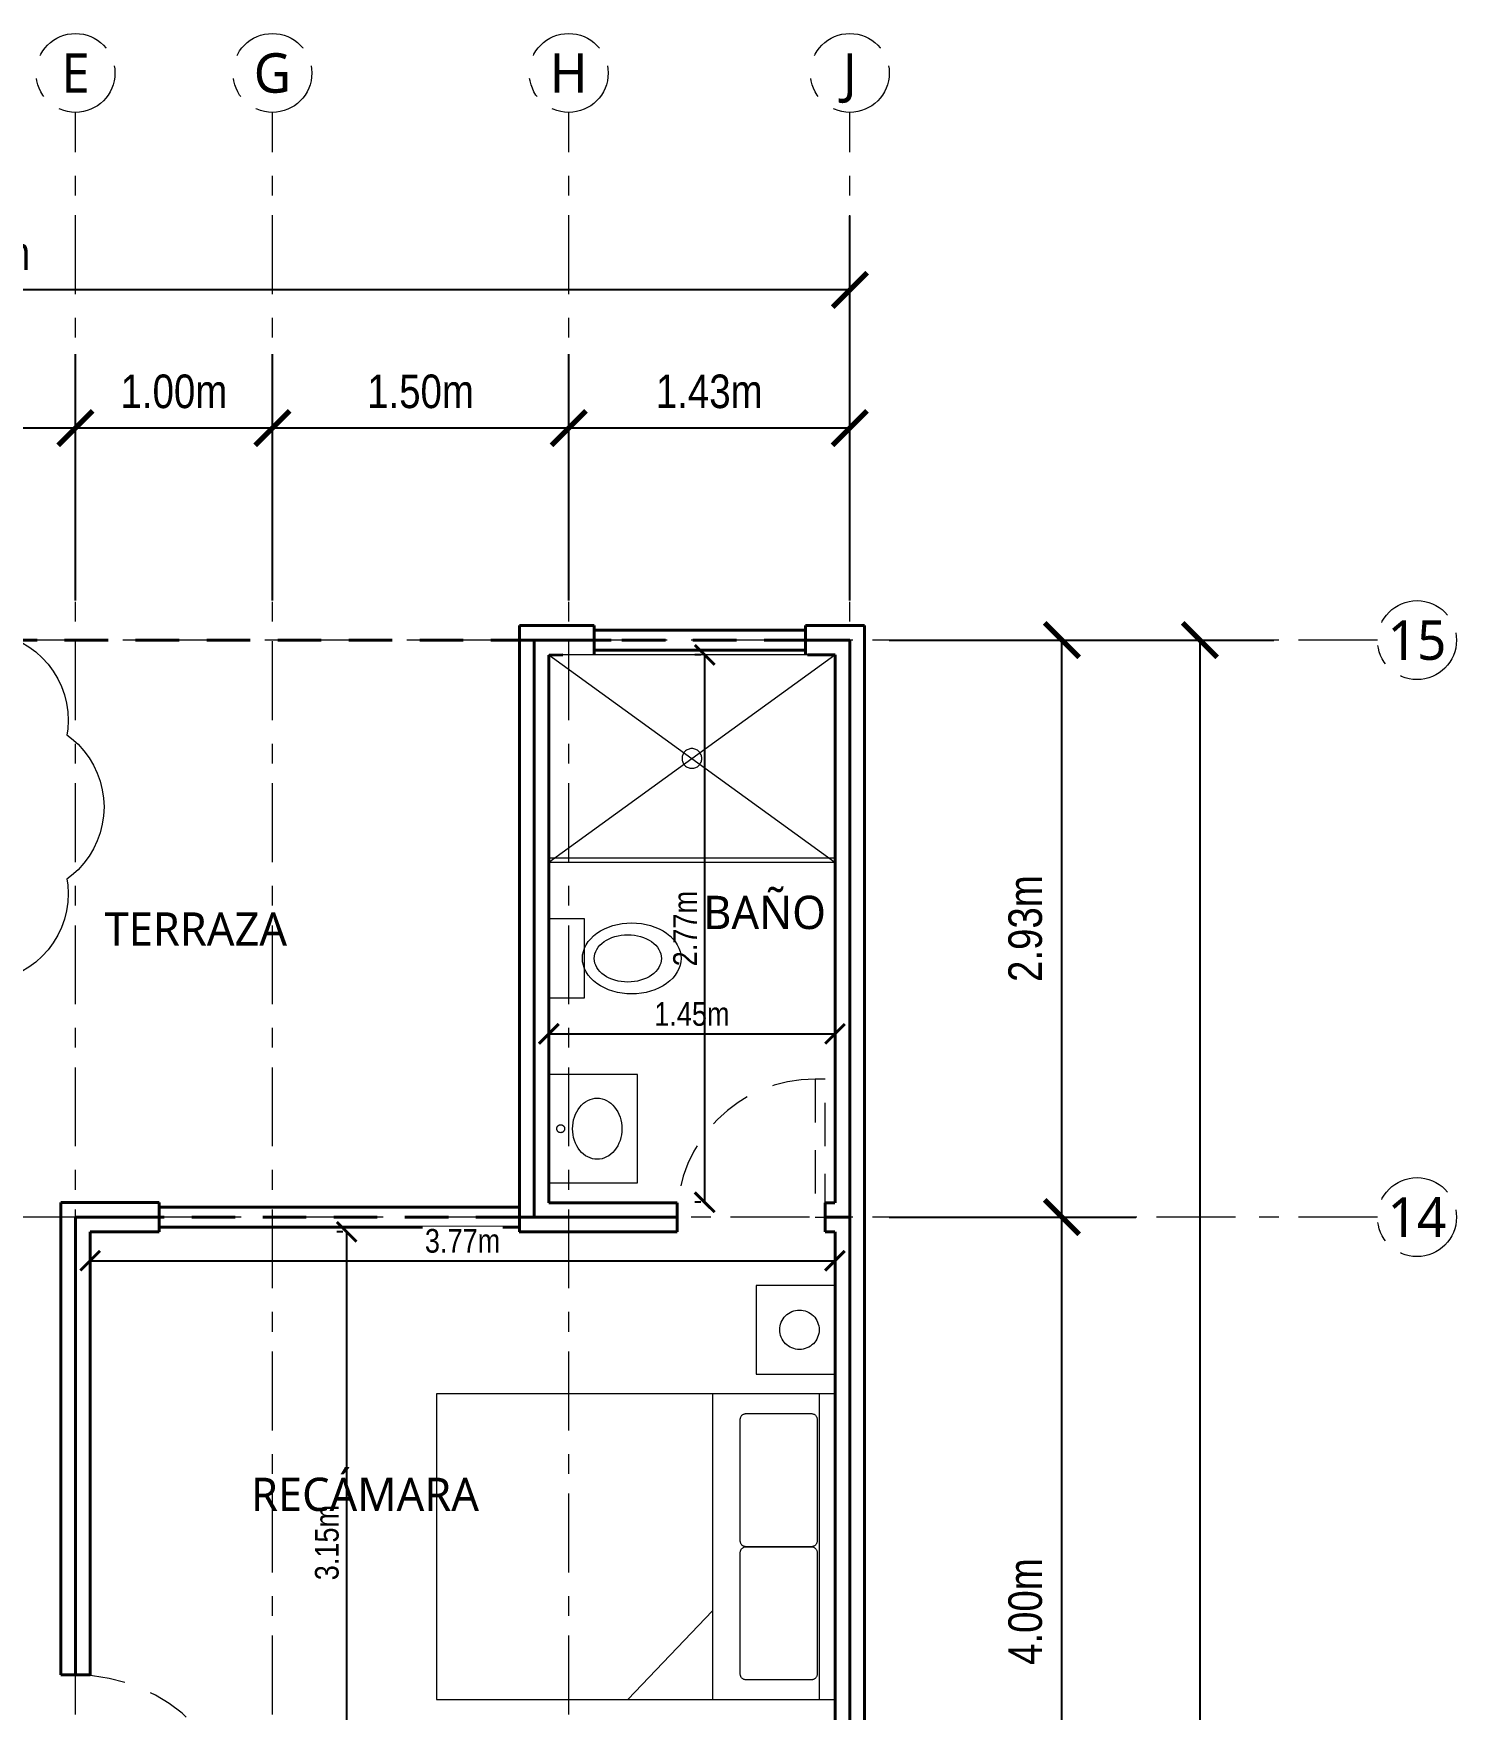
# Model space of a CAD drawing. Header units: metres. Extents: x 28.9 to 124.2, y -14.9 to 27.3.
# Drawn here: x 36.65 to 43.86, y 18.83 to 27.32 of the extents above; entities that cross this region are included whole.
import ezdxf
from ezdxf.enums import TextEntityAlignment as Align

# ---------------------------------------------------------------- set-up
doc = ezdxf.new("R2010")
doc.units = ezdxf.units.M
doc.linetypes.add('EJE', pattern=[0.6, 0.4, -0.08, 0, -0.12])
doc.linetypes.add('VACIO', pattern=[0.36, 0.22, -0.14])
for name, color, linetype, lineweight in [('001_Muros', 7, 'Continuous', 40), ('002_EjesVerticales', 8, 'EJE', 9), ('006_Mobiliario', 6, 'Continuous', 18), ('007_Textos', 7, 'Continuous', 18), ('008_Cotas', 8, 'Continuous', 13), ('011_Puertas', 7, 'VACIO', 18), ('012_Ventanas', 5, 'Continuous', 40)]:
    doc.layers.add(name, color=color, linetype=linetype, lineweight=lineweight)
doc.styles.add('OpenSans', font='OpenSans-Regular.ttf')
doc.styles.add('OpenSansCondensed-Light', font='OpenSansCondensed-Light.ttf')
doc.dimstyles.new('EZDXF', dxfattribs={"dimtxt": 0.25, "dimasz": 0.175, "dimexe": 0.375, "dimexo": 0.125, "dimgap": 0.1, "dimtad": 1, "dimzin": 4, "dimtxsty": 'OpenSansCondensed-Light', "dimblk": 'ARCHTICK', "dimcen": 2.5, "dimazin": 1, "dimtfac": 0.5, "dimtmove": 2, "dimatfit": 3})

# ---------------------------------------------------------------- blocks, each defined once
blk = doc.blocks.new('EJE')
at = {"color": 0}
blk.add_circle((0, 0), 0.2, dxfattribs=at)
at = {"color": 0, "style": 'OpenSans'}
blk.add_attdef('EJE', text='', height=0.2, dxfattribs=at).set_placement((0, 0), align=Align.MIDDLE_CENTER)
blk = doc.blocks.new('_ARCHTICK')
at = {"color": 0, "linetype": 'ByBlock', "const_width": 0.15}
blk.add_lwpolyline([(-0.5, -0.5), (0.5, 0.5)], dxfattribs=at)
blk = doc.blocks.new('*D4')
at = {"layer": '008_Cotas', "color": 0, "lineweight": -2, "transparency": 16777216}
for p, q in [((39.3604, 24.446), (39.3604, 25.696)), ((40.7854, 24.446), (40.7854, 25.696)), ((40.7854, 25.321), (39.3604, 25.321))]:
    blk.add_line(p, q, dxfattribs=at)
at = {"layer": 'Defpoints', "color": 0, "transparency": 16777216}
for p in [(39.3604, 25.321), (39.3604, 24.321), (40.7854, 24.321)]:
    blk.add_point(p, dxfattribs=at)
at = {"layer": '008_Cotas', "color": 0, "lineweight": -2, "transparency": 16777216, "xscale": 0.175, "yscale": 0.175, "zscale": 0.175, "rotation": 180}
blk.add_blockref('_ARCHTICK', (39.3604, 25.321), dxfattribs=at)
at = {"layer": '008_Cotas', "color": 0, "lineweight": -2, "transparency": 16777216, "xscale": 0.175, "yscale": 0.175, "zscale": 0.175}
blk.add_blockref('_ARCHTICK', (40.7854, 25.321), dxfattribs=at)
at = {"layer": '008_Cotas', "color": 0, "transparency": 16777216, "insert": (40.0729, 25.506), "char_height": 0.17, "attachment_point": 5, "style": 'OpenSansCondensed-Light', "bg_fill": 3, "box_fill_scale": 1.1, "bg_fill_color": 9, "bg_fill_true_color": 13158600, "bg_fill_transparency": 0}
blk.add_mtext('1.43m', dxfattribs=at)
blk = doc.blocks.new('*D5')
at = {"layer": '008_Cotas', "color": 0, "lineweight": -2, "transparency": 16777216}
for p, q in [((37.8584, 24.446), (37.8584, 25.696)), ((39.3604, 24.446), (39.3604, 25.696)), ((39.3604, 25.321), (37.8584, 25.321))]:
    blk.add_line(p, q, dxfattribs=at)
at = {"layer": 'Defpoints', "color": 0, "transparency": 16777216}
for p in [(37.8584, 25.321), (37.8584, 24.321), (39.3604, 24.321)]:
    blk.add_point(p, dxfattribs=at)
at = {"layer": '008_Cotas', "color": 0, "lineweight": -2, "transparency": 16777216, "xscale": 0.175, "yscale": 0.175, "zscale": 0.175, "rotation": 180}
blk.add_blockref('_ARCHTICK', (37.8584, 25.321), dxfattribs=at)
at = {"layer": '008_Cotas', "color": 0, "lineweight": -2, "transparency": 16777216, "xscale": 0.175, "yscale": 0.175, "zscale": 0.175}
blk.add_blockref('_ARCHTICK', (39.3604, 25.321), dxfattribs=at)
at = {"layer": '008_Cotas', "color": 0, "transparency": 16777216, "insert": (38.6094, 25.506), "char_height": 0.17, "attachment_point": 5, "style": 'OpenSansCondensed-Light', "bg_fill": 3, "box_fill_scale": 1.1, "bg_fill_color": 9, "bg_fill_true_color": 13158600, "bg_fill_transparency": 0}
blk.add_mtext('1.50m', dxfattribs=at)
blk = doc.blocks.new('*D6')
at = {"layer": '008_Cotas', "color": 0, "lineweight": -2, "transparency": 16777216}
for p, q in [((36.8604, 24.446), (36.8604, 25.696)), ((37.8584, 24.446), (37.8584, 25.696)), ((37.8584, 25.321), (36.8604, 25.321))]:
    blk.add_line(p, q, dxfattribs=at)
at = {"layer": 'Defpoints', "color": 0, "transparency": 16777216}
for p in [(36.8604, 25.321), (36.8604, 24.321), (37.8584, 24.321)]:
    blk.add_point(p, dxfattribs=at)
at = {"layer": '008_Cotas', "color": 0, "lineweight": -2, "transparency": 16777216, "xscale": 0.175, "yscale": 0.175, "zscale": 0.175, "rotation": 180}
blk.add_blockref('_ARCHTICK', (36.8604, 25.321), dxfattribs=at)
at = {"layer": '008_Cotas', "color": 0, "lineweight": -2, "transparency": 16777216, "xscale": 0.175, "yscale": 0.175, "zscale": 0.175}
blk.add_blockref('_ARCHTICK', (37.8584, 25.321), dxfattribs=at)
at = {"layer": '008_Cotas', "color": 0, "transparency": 16777216, "insert": (37.3594, 25.506), "char_height": 0.17, "attachment_point": 5, "style": 'OpenSansCondensed-Light', "bg_fill": 3, "box_fill_scale": 1.1, "bg_fill_color": 9, "bg_fill_true_color": 13158600, "bg_fill_transparency": 0}
blk.add_mtext('1.00m', dxfattribs=at)
blk = doc.blocks.new('*D7')
at = {"layer": '008_Cotas', "color": 0, "lineweight": -2, "transparency": 16777216}
for p, q in [((34.8604, 24.446), (34.8604, 25.696)), ((36.8604, 24.446), (36.8604, 25.696)), ((36.8604, 25.321), (34.8604, 25.321))]:
    blk.add_line(p, q, dxfattribs=at)
at = {"layer": 'Defpoints', "color": 0, "transparency": 16777216}
for p in [(34.8604, 25.321), (34.8604, 24.321), (36.8604, 24.321)]:
    blk.add_point(p, dxfattribs=at)
at = {"layer": '008_Cotas', "color": 0, "lineweight": -2, "transparency": 16777216, "xscale": 0.175, "yscale": 0.175, "zscale": 0.175, "rotation": 180}
blk.add_blockref('_ARCHTICK', (34.8604, 25.321), dxfattribs=at)
at = {"layer": '008_Cotas', "color": 0, "lineweight": -2, "transparency": 16777216, "xscale": 0.175, "yscale": 0.175, "zscale": 0.175}
blk.add_blockref('_ARCHTICK', (36.8604, 25.321), dxfattribs=at)
at = {"layer": '008_Cotas', "color": 0, "transparency": 16777216, "insert": (35.8604, 25.506), "char_height": 0.17, "attachment_point": 5, "style": 'OpenSansCondensed-Light', "bg_fill": 3, "box_fill_scale": 1.1, "bg_fill_color": 9, "bg_fill_true_color": 13158600, "bg_fill_transparency": 0}
blk.add_mtext('2.00m', dxfattribs=at)
blk = doc.blocks.new('*D9')
at = {"layer": '008_Cotas', "color": 0, "lineweight": -2, "transparency": 16777216}
for p, q in [((31.9354, 24.446), (31.9354, 26.396)), ((40.7854, 24.446), (40.7854, 26.396)), ((40.7854, 26.021), (31.9354, 26.021))]:
    blk.add_line(p, q, dxfattribs=at)
at = {"layer": 'Defpoints', "color": 0, "transparency": 16777216}
for p in [(31.9354, 26.021), (31.9354, 24.321), (40.7854, 24.321)]:
    blk.add_point(p, dxfattribs=at)
at = {"layer": '008_Cotas', "color": 0, "lineweight": -2, "transparency": 16777216, "xscale": 0.175, "yscale": 0.175, "zscale": 0.175, "rotation": 180}
blk.add_blockref('_ARCHTICK', (31.9354, 26.021), dxfattribs=at)
at = {"layer": '008_Cotas', "color": 0, "lineweight": -2, "transparency": 16777216, "xscale": 0.175, "yscale": 0.175, "zscale": 0.175}
blk.add_blockref('_ARCHTICK', (40.7854, 26.021), dxfattribs=at)
at = {"layer": '008_Cotas', "color": 0, "transparency": 16777216, "insert": (36.3604, 26.206), "char_height": 0.17, "attachment_point": 5, "style": 'OpenSansCondensed-Light', "bg_fill": 3, "box_fill_scale": 1.1, "bg_fill_color": 9, "bg_fill_true_color": 13158600, "bg_fill_transparency": 0}
blk.add_mtext('8.85m', dxfattribs=at)
blk = doc.blocks.new('*D15')
at = {"layer": '008_Cotas', "color": 0, "lineweight": -2, "transparency": 16777216}
for p, q in [((40.9854, 21.321), (42.2354, 21.321)), ((41.8604, 17.321), (41.8604, 21.321)), ((40.9854, 17.321), (42.2354, 17.321))]:
    blk.add_line(p, q, dxfattribs=at)
at = {"layer": 'Defpoints', "color": 0, "transparency": 16777216}
for p in [(40.8604, 21.321), (41.8604, 21.321), (40.8604, 17.321)]:
    blk.add_point(p, dxfattribs=at)
at = {"layer": '008_Cotas', "color": 0, "lineweight": -2, "transparency": 16777216, "xscale": 0.175, "yscale": 0.175, "zscale": 0.175}
for p, rotation in [((41.8604, 21.321), 90), ((41.8604, 17.321), 270)]:
    blk.add_blockref('_ARCHTICK', p, dxfattribs=dict(at, rotation=rotation))
at = {"layer": '008_Cotas', "color": 0, "transparency": 16777216, "insert": (41.6754, 19.321), "char_height": 0.17, "attachment_point": 5, "rotation": 90, "style": 'OpenSansCondensed-Light', "bg_fill": 3, "box_fill_scale": 1.1, "bg_fill_color": 9, "bg_fill_true_color": 13158600, "bg_fill_transparency": 0}
blk.add_mtext('4.00m', dxfattribs=at)
blk = doc.blocks.new('*D16')
at = {"layer": '008_Cotas', "color": 0, "lineweight": -2, "transparency": 16777216}
for p, q in [((40.9854, 24.246), (42.2354, 24.246)), ((41.8604, 21.321), (41.8604, 24.246)), ((40.9854, 21.321), (42.2354, 21.321))]:
    blk.add_line(p, q, dxfattribs=at)
at = {"layer": 'Defpoints', "color": 0, "transparency": 16777216}
for p in [(40.8604, 24.246), (41.8604, 24.246), (40.8604, 21.321)]:
    blk.add_point(p, dxfattribs=at)
at = {"layer": '008_Cotas', "color": 0, "lineweight": -2, "transparency": 16777216, "xscale": 0.175, "yscale": 0.175, "zscale": 0.175}
for p, rotation in [((41.8604, 24.246), 90), ((41.8604, 21.321), 270)]:
    blk.add_blockref('_ARCHTICK', p, dxfattribs=dict(at, rotation=rotation))
at = {"layer": '008_Cotas', "color": 0, "transparency": 16777216, "insert": (41.6754, 22.7835), "char_height": 0.17, "attachment_point": 5, "rotation": 90, "style": 'OpenSansCondensed-Light', "bg_fill": 3, "box_fill_scale": 1.1, "bg_fill_color": 9, "bg_fill_true_color": 13158600, "bg_fill_transparency": 0}
blk.add_mtext('2.93m', dxfattribs=at)
blk = doc.blocks.new('*D155')
at = {"color": 0, "transparency": 16777216}
for p, q in [((40.9854, 24.246), (42.9354, 24.246)), ((42.5604, -0.125), (42.5604, 24.246)), ((40.9854, -0.125), (42.9354, -0.125))]:
    blk.add_line(p, q, dxfattribs=at)
at = {"layer": 'Defpoints', "transparency": 16777216}
for p in [(40.8604, 24.246), (40.8604, -0.125), (42.5604, -0.125)]:
    blk.add_point(p, dxfattribs=at)
at = {"layer": '008_Cotas', "color": 0, "transparency": 16777216, "xscale": 0.175, "yscale": 0.175}
for p, rotation in [((42.5604, 24.246), 90), ((42.5604, -0.125), 270)]:
    blk.add_blockref('_ARCHTICK', p, dxfattribs=dict(at, rotation=rotation))
at = {"layer": '008_Cotas', "color": 0, "transparency": 16777216, "insert": (42.3754, 12.0605), "char_height": 0.17, "attachment_point": 5, "rotation": 90, "style": 'OpenSansCondensed-Light', "bg_fill": 3, "box_fill_scale": 1.1, "bg_fill_color": 0, "bg_fill_transparency": 0}
blk.add_mtext('24.37m', dxfattribs=at)
blk = doc.blocks.new('MOB_CAMA_QUEEN_155x202')
at = {"color": 0, "lineweight": -2}
for points in [[(0.775, -1.01), (0.775, 1.01), (-0.775, 1.01), (-0.775, -1.01)], [(0.775, 0.93), (0.775, 1.01), (-0.775, 1.01), (-0.775, 0.93)], [(-0.03, 0.53), (-0.645, 0.53), (-0.6479, 0.5301), (-0.6509, 0.5306), (-0.6537, 0.5313), (-0.6565, 0.5323), (-0.6591, 0.5335), (-0.6617, 0.5351), (-0.664, 0.5368), (-0.6662, 0.5388), (-0.6682, 0.541), (-0.6699, 0.5433), (-0.6715, 0.5459), (-0.6727, 0.5485), (-0.6737, 0.5513), (-0.6744, 0.5541), (-0.6749, 0.5571), (-0.675, 0.56), (-0.675, 0.89), (-0.6749, 0.8929), (-0.6744, 0.8959), (-0.6737, 0.8987), (-0.6727, 0.9015), (-0.6715, 0.9041), (-0.6699, 0.9067), (-0.6682, 0.909), (-0.6662, 0.9112), (-0.664, 0.9132), (-0.6617, 0.9149), (-0.6591, 0.9165), (-0.6565, 0.9177), (-0.6537, 0.9187), (-0.6509, 0.9194), (-0.6479, 0.9199), (-0.645, 0.92), (-0.03, 0.92), (-0.0271, 0.9199), (-0.0241, 0.9194), (-0.0213, 0.9187), (-0.0185, 0.9177), (-0.0159, 0.9165), (-0.0133, 0.9149), (-0.011, 0.9132), (-0.0088, 0.9112), (-0.0068, 0.909), (-0.0051, 0.9067), (-0.0035, 0.9041), (-0.0023, 0.9015), (-0.0013, 0.8987), (-0.0006, 0.8959), (-0.0001, 0.8929), (0, 0.89), (0, 0.56), (-0.0001, 0.5571), (-0.0006, 0.5541), (-0.0013, 0.5513), (-0.0023, 0.5485), (-0.0035, 0.5459), (-0.0051, 0.5433), (-0.0068, 0.541), (-0.0088, 0.5388), (-0.011, 0.5368), (-0.0133, 0.5351), (-0.0159, 0.5335), (-0.0185, 0.5323), (-0.0213, 0.5313), (-0.0241, 0.5306), (-0.0271, 0.5301)], [(0.645, 0.53), (0.03, 0.53), (0.0271, 0.5301), (0.0241, 0.5306), (0.0213, 0.5313), (0.0185, 0.5323), (0.0159, 0.5335), (0.0133, 0.5351), (0.011, 0.5368), (0.0088, 0.5388), (0.0068, 0.541), (0.0051, 0.5433), (0.0035, 0.5459), (0.0023, 0.5485), (0.0013, 0.5513), (0.0006, 0.5541), (0.0001, 0.5571), (0, 0.56), (0, 0.89), (0.0001, 0.8929), (0.0006, 0.8959), (0.0013, 0.8987), (0.0023, 0.9015), (0.0035, 0.9041), (0.0051, 0.9067), (0.0068, 0.909), (0.0088, 0.9112), (0.011, 0.9132), (0.0133, 0.9149), (0.0159, 0.9165), (0.0185, 0.9177), (0.0213, 0.9187), (0.0241, 0.9194), (0.0271, 0.9199), (0.03, 0.92), (0.645, 0.92), (0.6479, 0.9199), (0.6509, 0.9194), (0.6537, 0.9187), (0.6565, 0.9177), (0.6591, 0.9165), (0.6617, 0.9149), (0.664, 0.9132), (0.6662, 0.9112), (0.6682, 0.909), (0.6699, 0.9067), (0.6715, 0.9041), (0.6727, 0.9015), (0.6737, 0.8987), (0.6744, 0.8959), (0.6749, 0.8929), (0.675, 0.89), (0.675, 0.56), (0.6749, 0.5571), (0.6744, 0.5541), (0.6737, 0.5513), (0.6727, 0.5485), (0.6715, 0.5459), (0.6699, 0.5433), (0.6682, 0.541), (0.6662, 0.5388), (0.664, 0.5368), (0.6617, 0.5351), (0.6591, 0.5335), (0.6565, 0.5323), (0.6537, 0.5313), (0.6509, 0.5306), (0.6479, 0.5301)]]:
    blk.add_lwpolyline(points, close=True, dxfattribs=at)
for points in [[(-0.775, 0.39), (0.775, 0.39)], [(0.325, 0.39), (0.775, -0.04)]]:
    blk.add_lwpolyline(points, dxfattribs=at)
blk = doc.blocks.new('MOB_BURO_45x40')
at = {"color": 0, "lineweight": -2}
for points in [[(0.225, -0.2), (0.225, 0.2), (-0.225, 0.2), (-0.225, -0.2)], [(0.1, 0.02), (0.0995, 0.0102), (0.0981, 0.0005), (0.0957, -0.009), (0.0924, -0.0183), (0.0882, -0.0271), (0.0831, -0.0356), (0.0773, -0.0434), (0.0707, -0.0507), (0.0634, -0.0573), (0.0556, -0.0631), (0.0471, -0.0682), (0.0383, -0.0724), (0.029, -0.0757), (0.0195, -0.0781), (0.0098, -0.0795), (0, -0.08), (-0.0098, -0.0795), (-0.0195, -0.0781), (-0.029, -0.0757), (-0.0383, -0.0724), (-0.0471, -0.0682), (-0.0556, -0.0631), (-0.0634, -0.0573), (-0.0707, -0.0507), (-0.0773, -0.0434), (-0.0831, -0.0356), (-0.0882, -0.0271), (-0.0924, -0.0183), (-0.0957, -0.009), (-0.0981, 0.0005), (-0.0995, 0.0102), (-0.1, 0.02), (-0.0995, 0.0298), (-0.0981, 0.0395), (-0.0957, 0.049), (-0.0924, 0.0583), (-0.0882, 0.0671), (-0.0831, 0.0756), (-0.0773, 0.0834), (-0.0707, 0.0907), (-0.0634, 0.0973), (-0.0556, 0.1031), (-0.0471, 0.1082), (-0.0383, 0.1124), (-0.029, 0.1157), (-0.0195, 0.1181), (-0.0098, 0.1195), (0, 0.12), (0.0098, 0.1195), (0.0195, 0.1181), (0.029, 0.1157), (0.0383, 0.1124), (0.0471, 0.1082), (0.0556, 0.1031), (0.0634, 0.0973), (0.0707, 0.0907), (0.0773, 0.0834), (0.0831, 0.0756), (0.0882, 0.0671), (0.0924, 0.0583), (0.0957, 0.049), (0.0981, 0.0395), (0.0995, 0.0298)]]:
    blk.add_lwpolyline(points, close=True, dxfattribs=at)
blk = doc.blocks.new('MOB_ARBOL_200x200')
at = {"color": 0, "lineweight": -2}
blk.add_lwpolyline([(0.2855, -0.9679), (0.25, -0.9942), (0.2121, -1.0169), (0.1722, -1.0357), (0.1306, -1.0506), (0.0878, -1.0614), (0.0441, -1.0678), (0, -1.07), (-0.0441, -1.0678), (-0.0878, -1.0614), (-0.1306, -1.0506), (-0.1722, -1.0357), (-0.2121, -1.0169), (-0.25, -0.9942), (-0.2855, -0.9679), (-0.3182, -0.9382), (-0.3479, -0.9055), (-0.3653, -0.8819), (-0.3943, -0.8862), (-0.4384, -0.8884), (-0.4825, -0.8862), (-0.5262, -0.8798), (-0.569, -0.869), (-0.6106, -0.8542), (-0.6505, -0.8353), (-0.6884, -0.8126), (-0.7239, -0.7863), (-0.7566, -0.7566), (-0.7863, -0.7239), (-0.8126, -0.6884), (-0.8353, -0.6505), (-0.8542, -0.6106), (-0.869, -0.569), (-0.8798, -0.5262), (-0.8862, -0.4825), (-0.8884, -0.4384), (-0.8862, -0.3943), (-0.8819, -0.3653), (-0.9055, -0.3479), (-0.9382, -0.3182), (-0.9679, -0.2855), (-0.9942, -0.25), (-1.0169, -0.2121), (-1.0357, -0.1722), (-1.0506, -0.1306), (-1.0614, -0.0878), (-1.0678, -0.0441), (-1.07, 0), (-1.0678, 0.0441), (-1.0614, 0.0878), (-1.0506, 0.1306), (-1.0357, 0.1722), (-1.0169, 0.2121), (-0.9942, 0.25), (-0.9679, 0.2855), (-0.9382, 0.3182), (-0.9055, 0.3479), (-0.8819, 0.3653), (-0.8862, 0.3943), (-0.8884, 0.4384), (-0.8862, 0.4825), (-0.8798, 0.5262), (-0.869, 0.569), (-0.8542, 0.6106), (-0.8353, 0.6505), (-0.8126, 0.6884), (-0.7863, 0.7239), (-0.7566, 0.7566), (-0.7239, 0.7863), (-0.6884, 0.8126), (-0.6505, 0.8353), (-0.6106, 0.8542), (-0.569, 0.869), (-0.5262, 0.8798), (-0.4825, 0.8862), (-0.4384, 0.8884), (-0.3943, 0.8862), (-0.3653, 0.8819), (-0.3479, 0.9055), (-0.3182, 0.9382), (-0.2855, 0.9679), (-0.25, 0.9942), (-0.2121, 1.0169), (-0.1722, 1.0357), (-0.1306, 1.0506), (-0.0878, 1.0614), (-0.0441, 1.0678), (0, 1.07), (0.0441, 1.0678), (0.0878, 1.0614), (0.1306, 1.0506), (0.1722, 1.0357), (0.2121, 1.0169), (0.25, 0.9942), (0.2855, 0.9679), (0.3182, 0.9382), (0.3479, 0.9055), (0.3653, 0.8819), (0.3943, 0.8862), (0.4384, 0.8884), (0.4825, 0.8862), (0.5262, 0.8798), (0.569, 0.869), (0.6106, 0.8542), (0.6505, 0.8353), (0.6884, 0.8126), (0.7239, 0.7863), (0.7566, 0.7566), (0.7863, 0.7239), (0.8126, 0.6884), (0.8353, 0.6505), (0.8542, 0.6106), (0.869, 0.569), (0.8798, 0.5262), (0.8862, 0.4825), (0.8884, 0.4384), (0.8862, 0.3943), (0.8819, 0.3653), (0.9055, 0.3479), (0.9382, 0.3182), (0.9679, 0.2855), (0.9942, 0.25), (1.0169, 0.2121), (1.0357, 0.1722), (1.0506, 0.1306), (1.0614, 0.0878), (1.0678, 0.0441), (1.07, 0), (1.0678, -0.0441), (1.0614, -0.0878), (1.0506, -0.1306), (1.0357, -0.1722), (1.0169, -0.2121), (0.9942, -0.25), (0.9679, -0.2855), (0.9382, -0.3182), (0.9055, -0.3479), (0.8819, -0.3653), (0.8862, -0.3943), (0.8884, -0.4384), (0.8862, -0.4825), (0.8798, -0.5262), (0.869, -0.569), (0.8542, -0.6106), (0.8353, -0.6505), (0.8126, -0.6884), (0.7863, -0.7239), (0.7566, -0.7566), (0.7239, -0.7863), (0.6884, -0.8126), (0.6505, -0.8353), (0.6106, -0.8542), (0.569, -0.869), (0.5262, -0.8798), (0.4825, -0.8862), (0.4384, -0.8884), (0.3943, -0.8862), (0.3653, -0.8819), (0.3479, -0.9055), (0.3182, -0.9382), (0.2855, -0.9679)], dxfattribs=at)
blk.add_lwpolyline([(0.12, 0), (0.1194, -0.0118), (0.1177, -0.0234), (0.1148, -0.0348), (0.1109, -0.0459), (0.1058, -0.0566), (0.0998, -0.0667), (0.0928, -0.0761), (0.0849, -0.0849), (0.0761, -0.0928), (0.0667, -0.0998), (0.0566, -0.1058), (0.0459, -0.1109), (0.0348, -0.1148), (0.0234, -0.1177), (0.0118, -0.1194), (0, -0.12), (-0.0118, -0.1194), (-0.0234, -0.1177), (-0.0348, -0.1148), (-0.0459, -0.1109), (-0.0566, -0.1058), (-0.0667, -0.0998), (-0.0761, -0.0928), (-0.0849, -0.0849), (-0.0928, -0.0761), (-0.0998, -0.0667), (-0.1058, -0.0566), (-0.1109, -0.0459), (-0.1148, -0.0348), (-0.1177, -0.0234), (-0.1194, -0.0118), (-0.12, 0), (-0.1194, 0.0118), (-0.1177, 0.0234), (-0.1148, 0.0348), (-0.1109, 0.0459), (-0.1058, 0.0566), (-0.0998, 0.0667), (-0.0928, 0.0761), (-0.0849, 0.0849), (-0.0761, 0.0928), (-0.0667, 0.0998), (-0.0566, 0.1058), (-0.0459, 0.1109), (-0.0348, 0.1148), (-0.0234, 0.1177), (-0.0118, 0.1194), (0, 0.12), (0.0118, 0.1194), (0.0234, 0.1177), (0.0348, 0.1148), (0.0459, 0.1109), (0.0566, 0.1058), (0.0667, 0.0998), (0.0761, 0.0928), (0.0849, 0.0849), (0.0928, 0.0761), (0.0998, 0.0667), (0.1058, 0.0566), (0.1109, 0.0459), (0.1148, 0.0348), (0.1177, 0.0234), (0.1194, 0.0118)], close=True, dxfattribs=at)
blk = doc.blocks.new('*D125')
at = {"color": 0, "transparency": 16777216}
for p, q in [((36.935, 21.12), (36.935, 21.15)), ((36.935, 21.1), (40.71, 21.1)), ((40.71, 21.12), (40.71, 21.15))]:
    blk.add_line(p, q, dxfattribs=at)
at = {"layer": 'Defpoints', "transparency": 16777216}
for p in [(36.935, 21.1), (36.935, 21.1), (40.71, 21.1)]:
    blk.add_point(p, dxfattribs=at)
at = {"layer": '008_Cotas', "color": 0, "transparency": 16777216, "xscale": 0.1, "yscale": 0.1, "rotation": 180}
blk.add_blockref('_ARCHTICK', (36.935, 21.1), dxfattribs=at)
at = {"layer": '008_Cotas', "color": 0, "transparency": 16777216, "xscale": 0.1, "yscale": 0.1}
blk.add_blockref('_ARCHTICK', (40.71, 21.1), dxfattribs=at)
at = {"layer": '008_Cotas', "color": 0, "transparency": 16777216, "insert": (38.8225, 21.2), "char_height": 0.12, "attachment_point": 5, "style": 'OpenSansCondensed-Light', "bg_fill": 3, "box_fill_scale": 1.1, "bg_fill_color": 0, "bg_fill_transparency": 0}
blk.add_mtext('3.77m', dxfattribs=at)
blk = doc.blocks.new('*D126')
at = {"color": 0, "transparency": 16777216}
for p, q in [((38.215, 21.246), (38.185, 21.246)), ((38.235, 18.096), (38.235, 21.246)), ((38.215, 18.096), (38.185, 18.096))]:
    blk.add_line(p, q, dxfattribs=at)
at = {"layer": 'Defpoints', "transparency": 16777216}
for p in [(38.235, 21.246), (38.235, 18.096), (38.235, 18.096)]:
    blk.add_point(p, dxfattribs=at)
at = {"layer": '008_Cotas', "color": 0, "transparency": 16777216, "xscale": 0.1, "yscale": 0.1}
for p, rotation in [((38.235, 21.246), 90), ((38.235, 18.096), 270)]:
    blk.add_blockref('_ARCHTICK', p, dxfattribs=dict(at, rotation=rotation))
at = {"layer": '008_Cotas', "color": 0, "transparency": 16777216, "insert": (38.135, 19.671), "char_height": 0.12, "attachment_point": 5, "rotation": 90, "style": 'OpenSansCondensed-Light', "bg_fill": 3, "box_fill_scale": 1.1, "bg_fill_color": 0, "bg_fill_transparency": 0}
blk.add_mtext('3.15m', dxfattribs=at)
blk = doc.blocks.new('*D178')
at = {"color": 0, "transparency": 16777216}
for p, q in [((39.26, 22.27), (39.26, 22.3)), ((40.71, 22.27), (40.71, 22.3)), ((39.26, 22.25), (40.71, 22.25))]:
    blk.add_line(p, q, dxfattribs=at)
at = {"layer": 'Defpoints', "transparency": 16777216}
for p in [(39.26, 22.25), (39.26, 22.25), (40.71, 22.25)]:
    blk.add_point(p, dxfattribs=at)
at = {"layer": '008_Cotas', "color": 0, "transparency": 16777216, "xscale": 0.1, "yscale": 0.1, "rotation": 180}
blk.add_blockref('_ARCHTICK', (39.26, 22.25), dxfattribs=at)
at = {"layer": '008_Cotas', "color": 0, "transparency": 16777216, "xscale": 0.1, "yscale": 0.1}
blk.add_blockref('_ARCHTICK', (40.71, 22.25), dxfattribs=at)
at = {"layer": '008_Cotas', "color": 0, "transparency": 16777216, "insert": (39.985, 22.35), "char_height": 0.12, "attachment_point": 5, "style": 'OpenSansCondensed-Light', "bg_fill": 3, "box_fill_scale": 1.1, "bg_fill_color": 0, "bg_fill_transparency": 0}
blk.add_mtext('1.45m', dxfattribs=at)
blk = doc.blocks.new('*D211')
at = {"color": 0, "transparency": 16777216}
for p, q in [((40.03, 24.171), (40, 24.171)), ((40.05, 21.396), (40.05, 24.171)), ((40.03, 21.396), (40, 21.396))]:
    blk.add_line(p, q, dxfattribs=at)
at = {"layer": 'Defpoints', "transparency": 16777216}
for p in [(40.05, 24.171), (40.05, 21.396), (40.05, 21.396)]:
    blk.add_point(p, dxfattribs=at)
at = {"layer": '008_Cotas', "color": 0, "transparency": 16777216, "xscale": 0.1, "yscale": 0.1}
for p, rotation in [((40.05, 24.171), 90), ((40.05, 21.396), 270)]:
    blk.add_blockref('_ARCHTICK', p, dxfattribs=dict(at, rotation=rotation))
at = {"layer": '008_Cotas', "color": 0, "transparency": 16777216, "insert": (39.95, 22.7835), "char_height": 0.12, "attachment_point": 5, "rotation": 90, "style": 'OpenSansCondensed-Light', "bg_fill": 3, "box_fill_scale": 1.1, "bg_fill_color": 0, "bg_fill_transparency": 0}
blk.add_mtext('2.77m', dxfattribs=at)
blk = doc.blocks.new('MOB_LAVABO_55x45')
at = {"color": 0, "lineweight": -2}
for points in [[(0.275, -0.225), (0.275, 0.225), (-0.275, 0.225), (-0.275, -0.225)], [(0.02, 0.165), (0.0199, 0.163), (0.0196, 0.1611), (0.0191, 0.1592), (0.0185, 0.1573), (0.0176, 0.1556), (0.0166, 0.1539), (0.0155, 0.1523), (0.0141, 0.1509), (0.0127, 0.1495), (0.0111, 0.1484), (0.0094, 0.1474), (0.0077, 0.1465), (0.0058, 0.1459), (0.0039, 0.1454), (0.002, 0.1451), (0, 0.145), (-0.002, 0.1451), (-0.0039, 0.1454), (-0.0058, 0.1459), (-0.0077, 0.1465), (-0.0094, 0.1474), (-0.0111, 0.1484), (-0.0127, 0.1495), (-0.0141, 0.1509), (-0.0155, 0.1523), (-0.0166, 0.1539), (-0.0176, 0.1556), (-0.0185, 0.1573), (-0.0191, 0.1592), (-0.0196, 0.1611), (-0.0199, 0.163), (-0.02, 0.165), (-0.0199, 0.167), (-0.0196, 0.1689), (-0.0191, 0.1708), (-0.0185, 0.1727), (-0.0176, 0.1744), (-0.0166, 0.1761), (-0.0155, 0.1777), (-0.0141, 0.1791), (-0.0127, 0.1805), (-0.0111, 0.1816), (-0.0094, 0.1826), (-0.0077, 0.1835), (-0.0058, 0.1841), (-0.0039, 0.1846), (-0.002, 0.1849), (0, 0.185), (0.002, 0.1849), (0.0039, 0.1846), (0.0058, 0.1841), (0.0077, 0.1835), (0.0094, 0.1826), (0.0111, 0.1816), (0.0127, 0.1805), (0.0141, 0.1791), (0.0155, 0.1777), (0.0166, 0.1761), (0.0176, 0.1744), (0.0185, 0.1727), (0.0191, 0.1708), (0.0196, 0.1689), (0.0199, 0.167)], [(0.155, -0.02), (0.1543, -0.0323), (0.152, -0.0444), (0.1483, -0.0563), (0.1432, -0.0678), (0.1367, -0.0789), (0.1289, -0.0894), (0.1198, -0.0993), (0.1096, -0.1084), (0.0983, -0.1166), (0.0861, -0.1239), (0.0731, -0.1302), (0.0593, -0.1355), (0.045, -0.1396), (0.0302, -0.1426), (0.0152, -0.1444), (0, -0.145), (-0.0152, -0.1444), (-0.0302, -0.1426), (-0.045, -0.1396), (-0.0593, -0.1355), (-0.0731, -0.1302), (-0.0861, -0.1239), (-0.0983, -0.1166), (-0.1096, -0.1084), (-0.1198, -0.0993), (-0.1289, -0.0894), (-0.1367, -0.0789), (-0.1432, -0.0678), (-0.1483, -0.0563), (-0.152, -0.0444), (-0.1543, -0.0323), (-0.155, -0.02), (-0.1543, -0.0077), (-0.152, 0.0044), (-0.1483, 0.0163), (-0.1432, 0.0278), (-0.1367, 0.0389), (-0.1289, 0.0494), (-0.1198, 0.0593), (-0.1096, 0.0684), (-0.0983, 0.0766), (-0.0861, 0.0839), (-0.0731, 0.0902), (-0.0593, 0.0955), (-0.045, 0.0996), (-0.0302, 0.1026), (-0.0152, 0.1044), (0, 0.105), (0.0152, 0.1044), (0.0302, 0.1026), (0.045, 0.0996), (0.0593, 0.0955), (0.0731, 0.0902), (0.0861, 0.0839), (0.0983, 0.0766), (0.1096, 0.0684), (0.1198, 0.0593), (0.1289, 0.0494), (0.1367, 0.0389), (0.1432, 0.0278), (0.1483, 0.0163), (0.152, 0.0044), (0.1543, -0.0077)]]:
    blk.add_lwpolyline(points, close=True, dxfattribs=at)
blk = doc.blocks.new('MOB_WC_40x70')
at = {"color": 0, "lineweight": -2}
for points in [[(0.2, 0.17), (0.2, 0.35), (-0.2, 0.35), (-0.2, 0.17)], [(0.18, -0.07), (0.1791, -0.0945), (0.1765, -0.1188), (0.1722, -0.1426), (0.1663, -0.1657), (0.1587, -0.1878), (0.1497, -0.2089), (0.1391, -0.2286), (0.1273, -0.2468), (0.1142, -0.2633), (0.1, -0.2779), (0.0849, -0.2905), (0.0689, -0.301), (0.0523, -0.3092), (0.0351, -0.3152), (0.0176, -0.3188), (0, -0.32), (-0.0176, -0.3188), (-0.0351, -0.3152), (-0.0523, -0.3092), (-0.0689, -0.301), (-0.0849, -0.2905), (-0.1, -0.2779), (-0.1142, -0.2633), (-0.1273, -0.2468), (-0.1391, -0.2286), (-0.1497, -0.2089), (-0.1587, -0.1878), (-0.1663, -0.1657), (-0.1722, -0.1426), (-0.1765, -0.1188), (-0.1791, -0.0945), (-0.18, -0.07), (-0.1791, -0.0455), (-0.1765, -0.0212), (-0.1722, 0.0026), (-0.1663, 0.0257), (-0.1587, 0.0478), (-0.1497, 0.0689), (-0.1391, 0.0886), (-0.1273, 0.1068), (-0.1142, 0.1233), (-0.1, 0.1379), (-0.0849, 0.1505), (-0.0689, 0.161), (-0.0523, 0.1692), (-0.0351, 0.1752), (-0.0176, 0.1788), (0, 0.18), (0.0176, 0.1788), (0.0351, 0.1752), (0.0523, 0.1692), (0.0689, 0.161), (0.0849, 0.1505), (0.1, 0.1379), (0.1142, 0.1233), (0.1273, 0.1068), (0.1391, 0.0886), (0.1497, 0.0689), (0.1587, 0.0478), (0.1663, 0.0257), (0.1722, 0.0026), (0.1765, -0.0212), (0.1791, -0.0455)], [(0.12, -0.05), (0.1194, -0.0667), (0.1177, -0.0832), (0.1148, -0.0993), (0.1109, -0.1151), (0.1058, -0.1301), (0.0998, -0.1444), (0.0928, -0.1578), (0.0849, -0.1702), (0.0761, -0.1814), (0.0667, -0.1913), (0.0566, -0.1999), (0.0459, -0.2071), (0.0348, -0.2127), (0.0234, -0.2167), (0.0118, -0.2192), (0, -0.22), (-0.0118, -0.2192), (-0.0234, -0.2167), (-0.0348, -0.2127), (-0.0459, -0.2071), (-0.0566, -0.1999), (-0.0667, -0.1913), (-0.0761, -0.1814), (-0.0849, -0.1702), (-0.0928, -0.1578), (-0.0998, -0.1444), (-0.1058, -0.1301), (-0.1109, -0.1151), (-0.1148, -0.0993), (-0.1177, -0.0832), (-0.1194, -0.0667), (-0.12, -0.05), (-0.1194, -0.0333), (-0.1177, -0.0168), (-0.1148, -0.0007), (-0.1109, 0.0151), (-0.1058, 0.0301), (-0.0998, 0.0444), (-0.0928, 0.0578), (-0.0849, 0.0702), (-0.0761, 0.0814), (-0.0667, 0.0913), (-0.0566, 0.0999), (-0.0459, 0.1071), (-0.0348, 0.1127), (-0.0234, 0.1167), (-0.0118, 0.1192), (0, 0.12), (0.0118, 0.1192), (0.0234, 0.1167), (0.0348, 0.1127), (0.0459, 0.1071), (0.0566, 0.0999), (0.0667, 0.0913), (0.0761, 0.0814), (0.0849, 0.0702), (0.0928, 0.0578), (0.0998, 0.0444), (0.1058, 0.0301), (0.1109, 0.0151), (0.1148, -0.0007), (0.1177, -0.0168), (0.1194, -0.0333)]]:
    blk.add_lwpolyline(points, close=True, dxfattribs=at)
blk = doc.blocks.new('MOB_REGADERA_145x105')
for points in [[(0.725, -0.525), (0.725, 0.525), (-0.725, 0.525), (-0.725, -0.525)], [(0.05, 0), (0.0498, 0.0049), (0.049, 0.0098), (0.0478, 0.0145), (0.0462, 0.0191), (0.0441, 0.0236), (0.0416, 0.0278), (0.0387, 0.0317), (0.0354, 0.0354), (0.0317, 0.0387), (0.0278, 0.0416), (0.0236, 0.0441), (0.0191, 0.0462), (0.0145, 0.0478), (0.0098, 0.049), (0.0049, 0.0498), (0, 0.05), (-0.0049, 0.0498), (-0.0098, 0.049), (-0.0145, 0.0478), (-0.0191, 0.0462), (-0.0236, 0.0441), (-0.0278, 0.0416), (-0.0317, 0.0387), (-0.0354, 0.0354), (-0.0387, 0.0317), (-0.0416, 0.0278), (-0.0441, 0.0236), (-0.0462, 0.0191), (-0.0478, 0.0145), (-0.049, 0.0098), (-0.0498, 0.0049), (-0.05, 0), (-0.0498, -0.0049), (-0.049, -0.0098), (-0.0478, -0.0145), (-0.0462, -0.0191), (-0.0441, -0.0236), (-0.0416, -0.0278), (-0.0387, -0.0317), (-0.0354, -0.0354), (-0.0317, -0.0387), (-0.0278, -0.0416), (-0.0236, -0.0441), (-0.0191, -0.0462), (-0.0145, -0.0478), (-0.0098, -0.049), (-0.0049, -0.0498), (0, -0.05), (0.0049, -0.0498), (0.0098, -0.049), (0.0145, -0.0478), (0.0191, -0.0462), (0.0236, -0.0441), (0.0278, -0.0416), (0.0317, -0.0387), (0.0354, -0.0354), (0.0387, -0.0317), (0.0416, -0.0278), (0.0441, -0.0236), (0.0462, -0.0191), (0.0478, -0.0145), (0.049, -0.0098), (0.0498, -0.0049)], [(0.725, -0.525), (0.725, -0.505), (-0.725, -0.505), (-0.725, -0.525)]]:
    blk.add_lwpolyline(points, close=True)
for points in [[(-0.725, -0.525), (0.725, 0.525)], [(-0.725, 0.525), (0.725, -0.525)]]:
    blk.add_lwpolyline(points)

msp = doc.modelspace()

# ---------------------------------------------------------------- linework, layer by layer
at = {"layer": '001_Muros'}
for p, q in [((39.1104, 24.3208), (39.1104, 21.2458)), ((39.1104, 24.3208), (39.4892, 24.3208)), ((40.8604, -0.2), (40.8604, 24.3208)), ((39.1854, 24.2458), (39.1854, 21.3208)), ((39.5754, 24.2458), (39.1854, 24.2458)), ((39.3304, 24.2458), (39.1854, 24.2458)), ((39.1854, 24.2458), (39.4892, 24.2458)), ((40.7854, 24.2458), (40.5704, 24.2458)), ((40.7854, -0.2), (40.7854, 24.2458)), ((39.1854, 24.1708), (39.1854, 24.1708)), ((39.26, 24.17), (39.26, 21.394)), ((39.2617, 24.17), (39.3304, 24.171)), ((40.7104, 24.1708), (40.5704, 24.1708)), ((40.7104, 21.3935), (40.7104, 24.1708)), ((37.2854, 21.3958), (36.7854, 21.3958)), ((36.7854, 21.3958), (36.7854, 19)), ((37.2854, 21.3958), (37.2854, 21.2458)), ((40.66, 21.394), (40.71, 21.394)), ((36.8604, 21.3208), (36.8604, 19)), ((36.8604, 21.3208), (37.2854, 21.3208)), ((36.9354, 21.2458), (36.9354, 19)), ((36.9354, 21.2458), (37.2854, 21.2458)), ((39.1854, 21.3208), (39.1104, 21.3208)), ((40.7104, 17.3958), (40.7104, 21.2458)), ((36.7854, 19), (36.9354, 19))]:
    msp.add_line(p, q, dxfattribs=at)
msp.add_lwpolyline([(40.8604, 24.3208), (40.5605, 24.3208)], dxfattribs=at)
at = {"layer": '001_Muros', "linetype": 'VACIO'}
msp.add_lwpolyline([(39.1854, 24.2458), (31.9354, 24.2458)], dxfattribs=at)
at = {"layer": '002_EjesVerticales'}
for p, q in [((36.8604, -2.8), (36.8604, 26.921)), ((37.8584, -2.8), (37.8584, 26.921)), ((40.7854, -2.8), (40.7854, 26.921)), ((43.4604, 24.246), (29.2604, 24.246)), ((43.4604, 21.321), (29.2604, 21.321))]:
    msp.add_line(p, q, dxfattribs=at)
at = {"layer": '002_EjesVerticales', "color": 18, "true_color": 0x000000}
msp.add_line((39.3604, -2.8), (39.3604, 26.921), dxfattribs=at)
at = {"layer": '011_Puertas'}
msp.add_arc((36.86, 18.15), 0.85, 0, 90, dxfattribs=at)
at = {"layer": '012_Ventanas'}
msp.add_line((37.2854, 21.2708), (37.2854, 21.3708), dxfattribs=at)
for points in [[(39.4892, 24.171), (39.4892, 24.3208)], [(40.5605, 24.1708), (40.5605, 24.3208)], [(40.5605, 24.2958), (39.4892, 24.2958)], [(40.5605, 24.1958), (39.4892, 24.1958)], [(39.1104, 21.3708), (37.2854, 21.3708)], [(39.1104, 21.2708), (37.2854, 21.2708)]]:
    msp.add_lwpolyline(points, dxfattribs=at)
at = {"layer": '012_Ventanas', "linetype": 'VACIO'}
for points in [[(40.5704, 24.2458), (39.5754, 24.2458)], [(39.1104, 21.3208), (37.2854, 21.3208)]]:
    msp.add_lwpolyline(points, dxfattribs=at)

# ---------------------------------------------------------------- block references
at = {"layer": '002_EjesVerticales'}
for p, values in [((36.8604, 27.121), {'EJE': 'E'}), ((37.8584, 27.121), {'EJE': 'G'}), ((40.7854, 27.121), {'EJE': 'J'}), ((43.6604, 24.246), {'EJE': '15'}), ((43.6604, 21.321), {'EJE': '14'})]:
    msp.add_blockref('EJE', p, dxfattribs=at).add_auto_attribs(values)
at = {"layer": '002_EjesVerticales', "color": 18, "true_color": 0x000000}
msp.add_blockref('EJE', (39.3604, 27.121), dxfattribs=at).add_auto_attribs({'EJE': 'H'})
at = {"layer": '006_Mobiliario'}
for name, p, rotation in [('MOB_LAVABO_55x45', (39.485, 21.769), 90), ('MOB_BURO_45x40', (40.51, 20.75), 270), ('MOB_CAMA_QUEEN_155x202', (39.7, 19.65), 270)]:
    msp.add_blockref(name, p, dxfattribs=dict(at, rotation=rotation))

# ---------------------------------------------------------------- texts
at = {"layer": '007_Textos', "char_height": 0.16882, "attachment_point": 1, "style": 'OpenSans'}
for s, insert in [('BAÑO', (40.0424, 22.95)), ('TERRAZA', (37.008, 22.8661))]:
    msp.add_mtext_dynamic_manual_height_columns(s, width=0.049638, gutter_width=0.8441, heights=[0], dxfattribs=dict(at, insert=insert))

# ---------------------------------------------------------------- next in the draw order: dimensions: what is measured, and where the dimension line sits
at = {"layer": '008_Cotas'}
for base, p1, p2, angle, picture, middle in [((39.3604403516, 25.321), (40.7854403516, 24.321), (39.3604403516, 24.321), 180, '*D4', (40.0729403516, 25.506)), ((41.8604, 21.321), (40.8604, 17.321), (40.8604, 21.321), 90, '*D15', (41.6754, 19.321))]:
    dim = msp.add_linear_dim(base=base, p1=p1, p2=p2, angle=angle, dimstyle='EZDXF', override={"dimtxt": 0.17, "dimzin": 0, "dimdsep": 46, "dimpost": '<>m', "dimtix": 1, "dimfxl": 1, "dimtfill": 1}, dxfattribs=at)
    dim.commit()
    dim.dimension.update_dxf_attribs({"geometry": picture, "text_midpoint": middle})
for base, p1, p2, override, picture, middle in [((39.26, 22.25), (39.26, 22.25), (40.71, 22.25), {"dimtxt": 0.12, "dimasz": 0.1, "dimexe": 0.05, "dimexo": 0.02, "dimgap": 0.04, "dimdec": 2, "dimrnd": 0.001, "dimzin": 0, "dimdsep": 46, "dimpost": '<>m', "dimtix": 1, "dimtfill": 1}, '*D178', (39.985, 22.35)), ((36.935, 21.1), (36.935, 21.1), (40.71, 21.1), {"dimtxt": 0.12, "dimasz": 0.1, "dimexe": 0.05, "dimexo": 0.02, "dimgap": 0.04, "dimrnd": 0.001, "dimzin": 0, "dimdsep": 46, "dimpost": '<>m', "dimtix": 1, "dimtfill": 1}, '*D125', (38.8225, 21.2))]:
    dim = msp.add_linear_dim(base=base, p1=p1, p2=p2, dimstyle='EZDXF', override=override, dxfattribs=at)
    dim.commit()
    dim.dimension.update_dxf_attribs({"geometry": picture, "text_midpoint": middle})

# ---------------------------------------------------------------- next in the draw order: linework, layer by layer
at = {"layer": '001_Muros'}
for p, q in [((40.66, 21.246), (40.66, 21.394)), ((39.11, 21.246), (39.91, 21.246)), ((40.66, 21.32), (40.785, 21.32)), ((40.66, 21.246), (40.71, 21.246))]:
    msp.add_line(p, q, dxfattribs=at)
at = {"layer": '011_Puertas'}
msp.add_lwpolyline([(40.61, 21.321), (40.66, 21.321), (40.66, 22.021), (40.61, 22.021)], close=True, dxfattribs=at)

# ---------------------------------------------------------------- next in the draw order: dimensions: what is measured, and where the dimension line sits
at = {"layer": '008_Cotas'}
for base, p1, p2, angle, override, picture, middle in [((37.8584, 25.321), (39.3604, 24.321), (37.8584, 24.321), 180, {"dimtxt": 0.17, "dimzin": 0, "dimdsep": 46, "dimpost": '<>m', "dimtix": 1, "dimfxl": 1, "dimtfill": 1}, '*D5', (38.6094, 25.506)), ((40.05, 21.396), (40.05, 21.396), (40.05, 24.171), 90, {"dimtxt": 0.12, "dimasz": 0.1, "dimexe": 0.05, "dimexo": 0.02, "dimgap": 0.04, "dimdec": 2, "dimrnd": 0.001, "dimzin": 0, "dimdsep": 46, "dimpost": '<>m', "dimtix": 1, "dimtfill": 1}, '*D211', (39.95, 22.7835)), ((38.235, 18.096), (38.235, 18.096), (38.235, 21.246), 90, {"dimtxt": 0.12, "dimasz": 0.1, "dimexe": 0.05, "dimexo": 0.02, "dimgap": 0.04, "dimrnd": 0.001, "dimzin": 0, "dimdsep": 46, "dimpost": '<>m', "dimtix": 1, "dimtfill": 1}, '*D126', (38.135, 19.671))]:
    dim = msp.add_linear_dim(base=base, p1=p1, p2=p2, angle=angle, dimstyle='EZDXF', override=override, dxfattribs=at)
    dim.commit()
    dim.dimension.update_dxf_attribs({"geometry": picture, "text_midpoint": middle})

# ---------------------------------------------------------------- next in the draw order: linework, layer by layer
at = {"layer": '001_Muros'}
for p, q in [((39.26, 21.394), (39.91, 21.394)), ((39.91, 21.246), (39.91, 21.394)), ((39.185, 21.32), (39.91, 21.32))]:
    msp.add_line(p, q, dxfattribs=at)
at = {"layer": '011_Puertas'}
msp.add_arc((40.61, 21.321), 0.7, 90, 180, dxfattribs=at)

# ---------------------------------------------------------------- next in the draw order: block references
at = {"layer": '006_Mobiliario'}
msp.add_blockref('MOB_REGADERA_145x105', (39.985, 23.646), dxfattribs=at)
at = {"layer": '006_Mobiliario', "rotation": 90}
msp.add_blockref('MOB_WC_40x70', (39.61, 22.6325), dxfattribs=at)

# ---------------------------------------------------------------- next in the draw order: texts
at = {"layer": '007_Textos', "insert": (37.75, 20), "char_height": 0.16882, "attachment_point": 1, "style": 'OpenSans'}
msp.add_mtext_dynamic_manual_height_columns('RECÁMARA', width=0.049638, gutter_width=0.8441, heights=[0], dxfattribs=at)

# ---------------------------------------------------------------- next in the draw order: dimensions: what is measured, and where the dimension line sits
at = {"layer": '008_Cotas'}
dim = msp.add_linear_dim(base=(36.8604, 25.321), p1=(37.8584, 24.321), p2=(36.8604, 24.321), angle=180, dimstyle='EZDXF', override={"dimtxt": 0.17, "dimzin": 0, "dimdsep": 46, "dimpost": '<>m', "dimtix": 1, "dimfxl": 1, "dimtfill": 1}, dxfattribs=at)
dim.commit()
dim.dimension.update_dxf_attribs({"geometry": '*D6', "text_midpoint": (37.3594, 25.506)})

# ---------------------------------------------------------------- next in the draw order: dimensions: what is measured, and where the dimension line sits
dim = msp.add_linear_dim(base=(34.8604, 25.321), p1=(36.8604, 24.321), p2=(34.8604, 24.321), angle=180, dimstyle='EZDXF', override={"dimtxt": 0.17, "dimzin": 0, "dimdsep": 46, "dimpost": '<>m', "dimtix": 1, "dimfxl": 1, "dimtfill": 1}, dxfattribs=at)
dim.commit()
dim.dimension.update_dxf_attribs({"geometry": '*D7', "text_midpoint": (35.8604, 25.506)})

# ---------------------------------------------------------------- next in the draw order: dimensions: what is measured, and where the dimension line sits
dim = msp.add_linear_dim(base=(31.9354, 26.021), p1=(40.7854, 24.321), p2=(31.9354, 24.321), angle=180, dimstyle='EZDXF', override={"dimtxt": 0.17, "dimzin": 0, "dimdsep": 46, "dimpost": '<>m', "dimtix": 1, "dimfxl": 1, "dimtfill": 1}, dxfattribs=at)
dim.commit()
dim.dimension.update_dxf_attribs({"geometry": '*D9', "text_midpoint": (36.3604, 26.206)})

# ---------------------------------------------------------------- next in the draw order: block references
at = {"layer": '006_Mobiliario'}
msp.add_blockref('MOB_ARBOL_200x200', (35.935, 23.4), dxfattribs=at)

# ---------------------------------------------------------------- next in the draw order: dimensions: what is measured, and where the dimension line sits
at = {"layer": '008_Cotas'}
dim = msp.add_linear_dim(base=(41.8604403516, 24.246), p1=(40.8604403516, 21.321), p2=(40.8604403516, 24.246), angle=90, dimstyle='EZDXF', override={"dimtxt": 0.17, "dimzin": 0, "dimdsep": 46, "dimpost": '<>m', "dimtix": 1, "dimfxl": 1, "dimtfill": 1}, dxfattribs=at)
dim.commit()
dim.dimension.update_dxf_attribs({"geometry": '*D16', "text_midpoint": (41.6754403516, 22.7835)})

# ---------------------------------------------------------------- next in the draw order: dimensions: what is measured, and where the dimension line sits
dim = msp.add_linear_dim(base=(42.5604, -0.125), p1=(40.8604, -0.125), p2=(40.8604, 24.246), angle=90, dimstyle='EZDXF', override={"dimtxt": 0.17, "dimdec": 2, "dimrnd": 0.001, "dimzin": 0, "dimdsep": 46, "dimpost": '<>m', "dimtix": 1, "dimfxl": 1, "dimtfill": 1}, dxfattribs=at)
dim.commit()
dim.dimension.update_dxf_attribs({"geometry": '*D155', "text_midpoint": (42.3754, 12.1105)})

doc.saveas('drawing.dxf')
